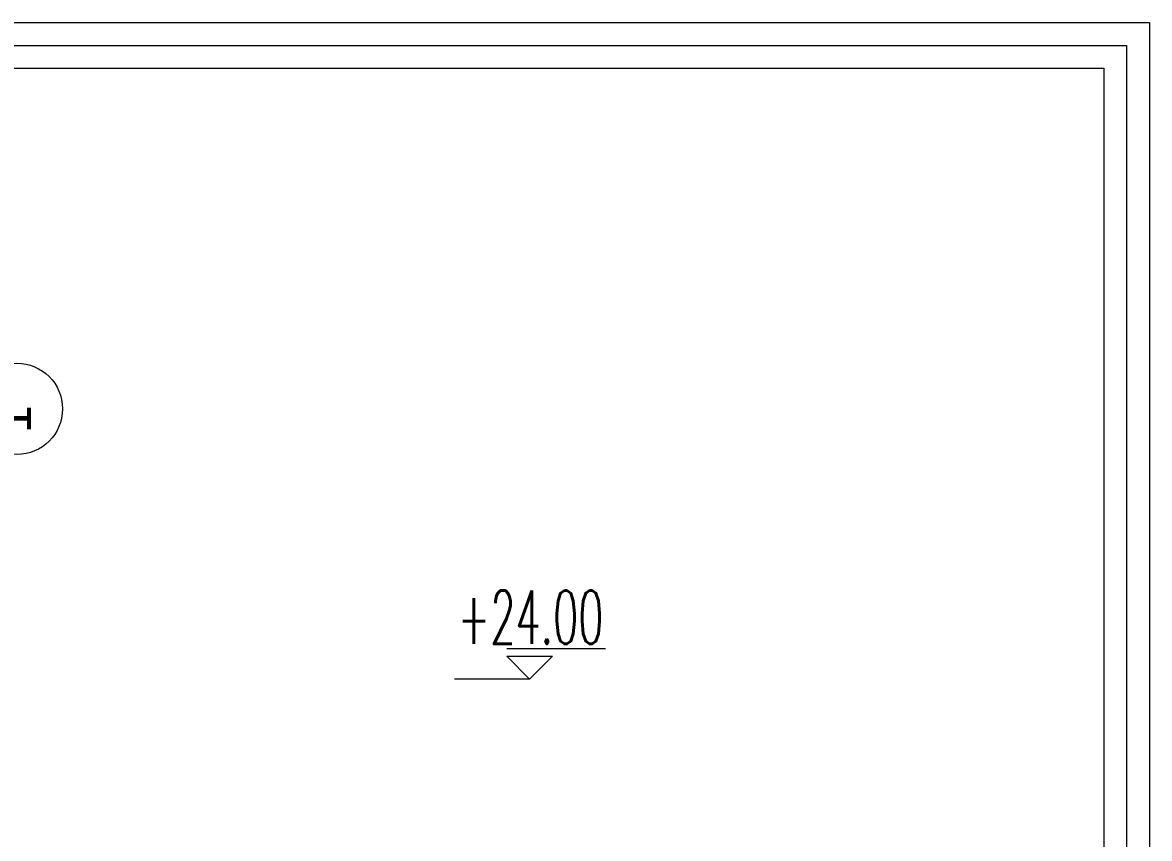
# Model space of a CAD drawing. Header units: millimetres. Extents: x -16104 to 67872, y -88009 to 12107.
# Drawn here: x 45514 to 46255, y -5489 to -4952 of the extents above; entities that cross this region are included whole.
import ezdxf

# ---------------------------------------------------------------- set-up
doc = ezdxf.new("R2010")
doc.units = ezdxf.units.MM
doc.layers.add('c05', color=32, linetype='Continuous', lineweight=13)
doc.layers.add('TARAMA', color=8, linetype='Continuous', lineweight=15)
doc.styles.add('OLCU', font='simplex.shx', dxfattribs={"width": 0.6, "height": 1400})

msp = doc.modelspace()

# ---------------------------------------------------------------- linework, layer by layer
at = {"layer": 'c05'}
for points in [[(46254.63, -8120.02), (46254.63, -8330.26), (42724.37, -8330.26), (42724.37, -4952.49), (46254.63, -4952.49), (46254.63, -6808.57)], [(46254.63, -8120.02), (46254.63, -8330.26), (42724.37, -8330.26), (42724.37, -4952.49), (46254.63, -4952.49), (46254.63, -6808.57)], [(46239.63, -8120.02), (46239.63, -8315.26), (42739.37, -8315.26), (42739.37, -4967.49), (46239.63, -4967.49), (46239.63, -6808.57)], [(46224.63, -8120.02), (46224.63, -8300.26), (42754.37, -8300.26), (42754.37, -4982.49), (46224.63, -4982.49), (46224.63, -6808.57)]]:
    msp.add_lwpolyline(points, dxfattribs=at)
at = {"layer": 'TARAMA', "ltscale": 0.01}
for p, q in [((45832.43, -5363.87), (45897.43, -5363.87)), ((45847.43, -5383.87), (45832.43, -5368.87)), ((45832.43, -5368.87), (45862.43, -5368.87)), ((45847.43, -5383.87), (45862.43, -5368.87)), ((45847.43, -5383.87), (45798.1, -5383.87))]:
    msp.add_line(p, q, dxfattribs=at)
at = {"layer": 'TARAMA', "linetype": 'ByBlock'}
msp.add_circle((45510.69, -5206.35), 30, dxfattribs=at)

# ---------------------------------------------------------------- texts
at = {"layer": 'TARAMA', "ltscale": 0.01, "style": 'OLCU', "width": 0.55}
msp.add_text('+24.00', height=35, dxfattribs=at).set_placement((45800.24, -5360.77))
at = {"layer": 'TARAMA', "insert": (45495.02, -5222.45), "char_height": 25, "width": 35.6591, "attachment_point": 1, "rotation": 90}
msp.add_mtext('1', dxfattribs=at)

doc.saveas('drawing.dxf')
